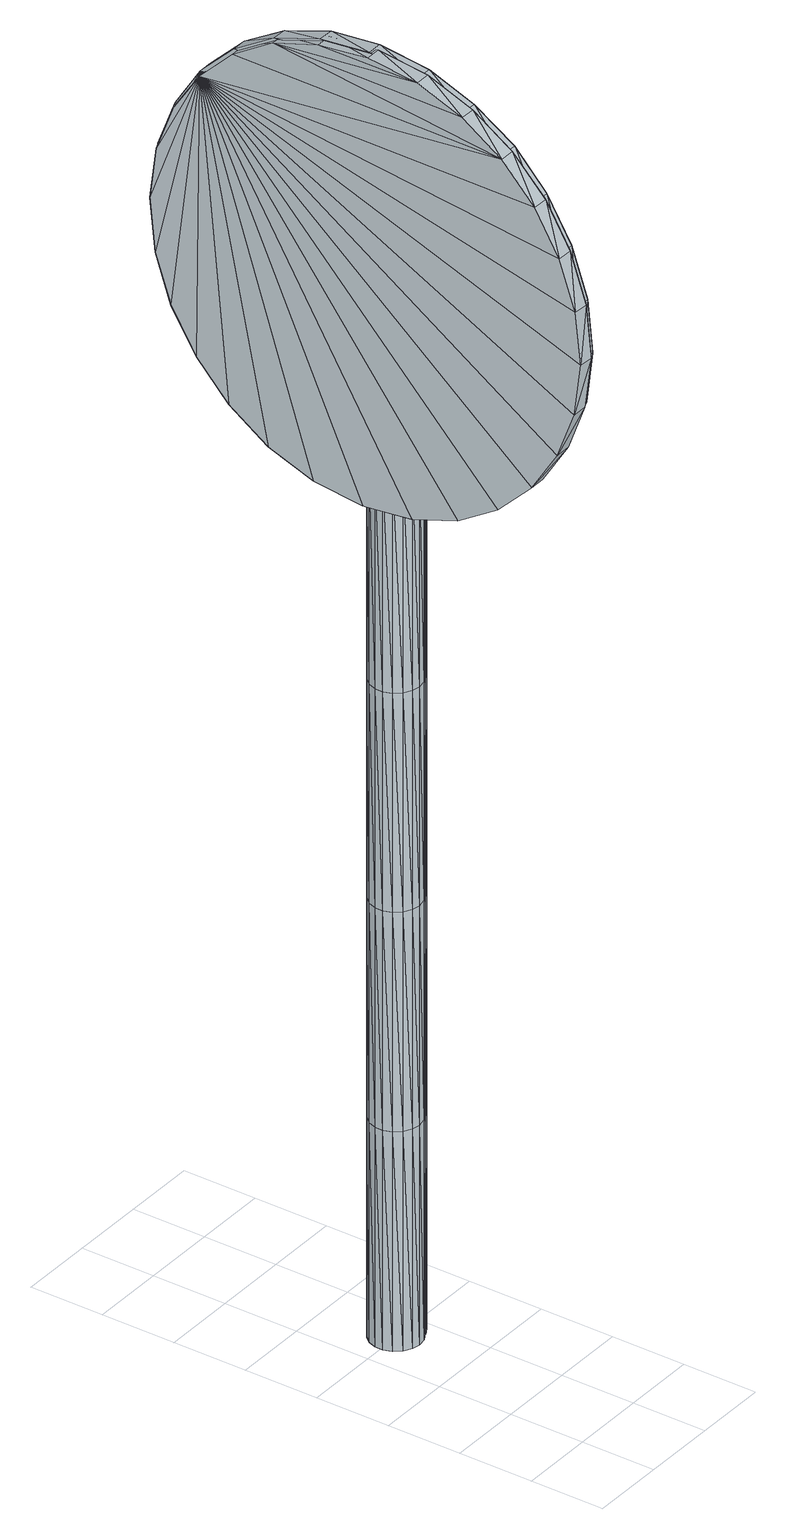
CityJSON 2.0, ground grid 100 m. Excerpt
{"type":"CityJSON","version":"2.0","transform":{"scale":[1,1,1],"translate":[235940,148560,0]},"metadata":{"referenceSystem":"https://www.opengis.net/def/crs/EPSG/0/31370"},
"CityObjects":{
"object1":{"type":"GenericCityObject","attributes":{"cluster":17,"mean_distance_to_centroid":0.0613,"new_centroid_x":235889.95,"new_centroid_y":148941.69,"mean_distance_to_camera":3.17,"H1":0,"H2":0,"Z_final":108.68,"cluster2":-1,"proj_x":235895,"proj_y":148942.96,"id_line":63123,"bearing_l":345.9,"distance":5.21,"orientation":"left","G_obj":165.9},"geometry":[{"type":"MultiSurface","lod":"2","boundaries":[[[0,1,2]],[[2,1,3]],[[3,1,4]],[[4,1,5]],[[5,1,6]],[[1,7,6]],[[1,8,7]],[[1,9,8]],[[1,10,9]],[[1,11,10]],[[1,12,11]],[[1,13,12]],[[1,14,13]],[[15,14,1]],[[16,15,1]],[[17,16,1]],[[18,17,1]],[[0,18,1]],[[19,20,0]],[[19,0,2]],[[21,19,2]],[[21,2,3]],[[21,3,22]],[[22,3,4]],[[22,4,23]],[[23,4,5]],[[23,5,24]],[[24,5,6]],[[24,6,25]],[[25,6,7]],[[25,7,26]],[[26,7,8]],[[26,8,27]],[[8,9,27]],[[27,9,28]],[[9,10,28]],[[10,29,28]],[[10,11,29]],[[11,30,29]],[[11,12,30]],[[30,12,31]],[[31,12,13]],[[31,13,32]],[[32,13,14]],[[32,14,33]],[[33,14,15]],[[33,15,34]],[[34,15,16]],[[34,16,35]],[[35,16,17]],[[36,35,17]],[[18,36,17]],[[20,36,18]],[[20,18,0]],[[37,38,20]],[[37,20,19]],[[39,37,19]],[[21,39,19]],[[39,21,40]],[[40,21,22]],[[40,22,41]],[[41,22,23]],[[41,23,42]],[[42,23,24]],[[42,24,43]],[[43,24,25]],[[43,25,44]],[[44,25,26]],[[26,45,44]],[[26,27,45]],[[27,46,45]],[[27,28,46]],[[28,47,46]],[[28,29,47]],[[47,29,48]],[[29,30,48]],[[48,30,49]],[[49,30,31]],[[49,31,50]],[[50,31,32]],[[50,32,51]],[[51,32,33]],[[51,33,52]],[[52,33,34]],[[52,34,53]],[[53,34,35]],[[54,53,35]],[[54,35,36]],[[38,54,36]],[[38,36,20]],[[55,56,38]],[[55,38,37]],[[57,55,37]],[[57,37,39]],[[57,39,58]],[[58,39,40]],[[58,40,59]],[[59,40,41]],[[59,41,60]],[[60,41,42]],[[60,42,61]],[[61,42,43]],[[61,43,62]],[[62,43,44]],[[44,63,62]],[[44,45,63]],[[45,64,63]],[[45,46,64]],[[46,65,64]],[[46,47,65]],[[47,66,65]],[[47,48,66]],[[66,48,67]],[[67,48,49]],[[67,49,68]],[[68,49,50]],[[68,50,69]],[[69,50,51]],[[69,51,70]],[[70,51,52]],[[70,52,71]],[[71,52,53]],[[72,71,53]],[[72,53,54]],[[56,72,54]],[[56,54,38]],[[73,74,56]],[[73,56,55]],[[75,73,55]],[[75,55,57]],[[75,57,76]],[[76,57,58]],[[76,58,77]],[[77,58,59]],[[77,59,78]],[[78,59,60]],[[78,60,79]],[[79,60,61]],[[79,61,80]],[[80,61,62]],[[62,81,80]],[[62,63,81]],[[63,82,81]],[[63,64,82]],[[64,83,82]],[[64,65,83]],[[65,84,83]],[[65,66,84]],[[84,66,85]],[[85,66,67]],[[85,67,86]],[[86,67,68]],[[86,68,87]],[[87,68,69]],[[87,69,88]],[[88,69,70]],[[88,70,89]],[[89,70,71]],[[90,89,71]],[[90,71,72]],[[74,90,72]],[[74,72,56]],[[91,92,74]],[[91,74,73]],[[93,91,73]],[[93,73,75]],[[93,75,94]],[[94,75,76]],[[94,76,95]],[[95,76,77]],[[95,77,96]],[[96,77,78]],[[96,78,97]],[[97,78,79]],[[97,79,98]],[[98,79,80]],[[80,99,98]],[[80,81,99]],[[81,100,99]],[[81,82,100]],[[82,101,100]],[[82,83,101]],[[83,102,101]],[[83,84,102]],[[102,84,103]],[[103,84,85]],[[103,85,104]],[[104,85,86]],[[104,86,105]],[[105,86,87]],[[105,87,106]],[[106,87,88]],[[106,88,107]],[[107,88,89]],[[108,107,89]],[[108,89,90]],[[92,108,90]],[[92,90,74]],[[92,91,109]],[[91,93,109]],[[93,94,109]],[[94,95,109]],[[95,96,109]],[[109,96,97]],[[109,97,98]],[[109,98,99]],[[109,99,100]],[[109,100,101]],[[109,101,102]],[[109,102,103]],[[109,103,104]],[[105,109,104]],[[106,109,105]],[[107,109,106]],[[108,109,107]],[[92,109,108]],[[110,111,112]],[[113,112,114]],[[115,112,113]],[[116,112,115]],[[117,112,116]],[[118,112,117]],[[119,112,118]],[[120,112,119]],[[121,112,120]],[[122,112,121]],[[122,123,112]],[[123,110,112]],[[111,124,112]],[[124,125,112]],[[125,126,112]],[[126,127,112]],[[127,128,112]],[[128,129,112]],[[129,130,112]],[[130,131,112]],[[112,131,132]],[[131,133,132]],[[131,134,133]],[[133,134,135]],[[133,135,136]],[[135,137,136]],[[133,136,138]],[[136,139,138]],[[136,137,139]],[[137,140,139]],[[137,135,140]],[[135,141,140]],[[135,134,141]],[[134,142,141]],[[134,131,142]],[[131,143,142]],[[131,130,143]],[[143,130,144]],[[144,130,129]],[[144,129,145]],[[145,129,128]],[[145,128,146]],[[146,127,147]],[[147,127,126]],[[147,126,148]],[[148,126,125]],[[148,125,149]],[[149,125,124]],[[150,149,124]],[[150,124,111]],[[151,150,111]],[[151,111,110]],[[152,151,110]],[[152,110,123]],[[146,128,127]],[[153,123,122]],[[154,153,122]],[[154,122,121]],[[155,154,121]],[[155,121,120]],[[156,155,120]],[[156,120,119]],[[157,156,119]],[[157,119,118]],[[157,118,158]],[[158,118,117]],[[158,117,159]],[[153,152,123]],[[159,117,116]],[[159,116,160]],[[160,116,115]],[[160,115,161]],[[161,115,113]],[[161,113,162]],[[162,113,114]],[[162,114,163]],[[163,114,112]],[[163,112,164]],[[164,112,132]],[[132,165,164]],[[132,133,165]],[[133,138,165]],[[138,139,140]],[[161,162,163]],[[160,161,163]],[[159,160,163]],[[158,159,163]],[[157,158,163]],[[156,157,163]],[[155,156,163]],[[154,155,163]],[[153,154,163]],[[153,163,152]],[[152,163,151]],[[151,163,150]],[[150,163,149]],[[149,163,148]],[[148,163,147]],[[147,163,146]],[[146,163,145]],[[145,163,144]],[[144,163,143]],[[143,163,142]],[[163,164,142]],[[142,164,165]],[[142,165,141]],[[165,140,141]],[[165,138,140]],[[166,167,168]],[[168,167,169]],[[170,168,169]],[[170,169,171]],[[170,171,172]],[[172,171,173]],[[172,173,174]],[[174,173,175]],[[174,175,176]],[[176,175,177]],[[176,177,178]],[[178,177,179]],[[178,179,180]],[[180,179,181]],[[180,181,182]],[[182,181,183]],[[182,183,184]],[[184,183,185]],[[184,185,186]],[[186,185,187]],[[186,187,188]],[[188,187,189]],[[188,189,190]],[[190,189,191]],[[192,190,191]],[[192,191,193]],[[194,192,193]],[[194,193,195]],[[196,194,195]],[[196,195,197]],[[198,196,197]],[[198,197,199]],[[200,198,199]],[[200,199,201]],[[202,200,201]],[[202,201,203]],[[204,202,203]],[[204,203,205]],[[206,204,205]],[[206,205,207]],[[208,206,207]],[[208,207,209]],[[210,208,209]],[[210,209,211]],[[212,210,211]],[[212,211,213]],[[214,212,213]],[[214,213,215]],[[216,214,215]],[[216,215,217]],[[216,217,218]],[[218,217,219]],[[218,219,220]],[[220,219,221]],[[220,221,222]],[[222,221,223]],[[222,223,224]],[[224,223,225]],[[224,225,226]],[[226,225,227]],[[226,227,228]],[[228,227,229]],[[228,229,230]],[[230,229,231]],[[230,231,232]],[[232,231,233]],[[232,233,234]],[[234,233,235]],[[234,235,236]],[[236,235,237]],[[236,237,238]],[[238,237,239]],[[240,238,239]],[[240,239,241]],[[240,241,242]],[[242,241,243]],[[243,244,242]],[[243,245,244]],[[244,245,246]],[[246,245,247]],[[246,247,248]],[[248,247,249]],[[248,249,250]],[[250,249,251]],[[250,251,252]],[[252,251,253]],[[252,253,254]],[[254,253,255]],[[254,255,256]],[[256,255,257]],[[256,257,258]],[[258,257,259]],[[258,259,260]],[[260,259,261]],[[260,261,262]],[[262,261,263]],[[262,263,264]],[[264,263,265]],[[264,265,266]],[[266,265,267]],[[266,267,268]],[[268,267,269]],[[269,270,268]],[[269,271,270]],[[271,272,270]],[[271,273,272]],[[273,274,272]],[[273,275,274]],[[275,276,274]],[[275,277,276]],[[277,278,276]],[[277,279,278]],[[279,280,278]],[[279,281,280]],[[281,282,280]],[[281,283,282]],[[283,284,282]],[[283,285,284]],[[285,286,284]],[[285,287,286]],[[287,288,286]],[[287,289,288]],[[289,290,288]],[[289,291,290]],[[290,291,292]],[[292,291,293]],[[292,293,294]],[[294,293,295]],[[294,295,296]],[[296,295,297]],[[296,297,298]],[[298,297,299]],[[298,299,300]],[[300,299,301]],[[300,301,302]],[[302,301,303]],[[302,303,304]],[[304,303,305]],[[304,305,306]],[[306,305,307]],[[306,307,308]],[[308,307,309]],[[308,309,310]],[[310,309,311]],[[310,311,312]],[[312,311,313]],[[313,166,312]],[[313,167,166]],[[169,167,313]],[[169,313,171]],[[171,313,311]],[[173,171,311]],[[173,311,309]],[[175,173,309]],[[175,309,307]],[[177,175,307]],[[177,307,305]],[[179,177,305]],[[179,305,303]],[[181,179,303]],[[181,303,301]],[[183,181,301]],[[183,301,299]],[[183,299,297]],[[185,183,297]],[[185,297,295]],[[187,185,295]],[[187,295,293]],[[189,187,293]],[[189,293,291]],[[189,291,289]],[[189,289,287]],[[191,189,287]],[[191,287,285]],[[193,191,285]],[[195,193,285]],[[195,285,283]],[[197,195,283]],[[199,197,283]],[[201,199,283]],[[201,283,281]],[[203,201,281]],[[205,203,281]],[[205,281,279]],[[205,279,207]],[[207,279,209]],[[209,279,277]],[[209,277,211]],[[211,277,275]],[[211,275,213]],[[213,275,273]],[[213,273,215]],[[215,273,271]],[[215,271,217]],[[217,271,219]],[[219,271,269]],[[219,269,221]],[[221,269,223]],[[223,269,267]],[[223,267,225]],[[225,267,265]],[[225,265,227]],[[227,265,263]],[[227,263,229]],[[229,263,261]],[[229,261,231]],[[231,261,259]],[[231,259,257]],[[231,257,233]],[[233,257,255]],[[233,255,235]],[[235,255,253]],[[235,253,237]],[[253,251,237]],[[237,251,249]],[[237,249,239]],[[249,247,239]],[[239,247,245]],[[239,245,241]],[[241,245,243]],[[240,242,244]],[[168,312,166]],[[170,312,168]],[[170,310,312]],[[172,310,170]],[[172,308,310]],[[174,308,172]],[[174,306,308]],[[176,306,174]],[[176,304,306]],[[178,304,176]],[[178,302,304]],[[180,302,178]],[[180,300,302]],[[182,300,180]],[[182,298,300]],[[182,296,298]],[[184,296,182]],[[184,294,296]],[[186,294,184]],[[186,292,294]],[[188,292,186]],[[188,290,292]],[[188,288,290]],[[188,286,288]],[[190,286,188]],[[190,284,286]],[[192,284,190]],[[194,284,192]],[[194,282,284]],[[196,282,194]],[[198,282,196]],[[200,282,198]],[[200,280,282]],[[202,280,200]],[[204,280,202]],[[204,278,280]],[[204,206,278]],[[206,208,278]],[[208,276,278]],[[208,210,276]],[[210,274,276]],[[210,212,274]],[[212,272,274]],[[212,214,272]],[[214,270,272]],[[214,216,270]],[[216,218,270]],[[218,268,270]],[[218,220,268]],[[220,222,268]],[[222,266,268]],[[222,224,266]],[[224,264,266]],[[224,226,264]],[[226,262,264]],[[226,228,262]],[[228,260,262]],[[228,230,260]],[[230,258,260]],[[230,256,258]],[[230,232,256]],[[232,254,256]],[[232,234,254]],[[234,252,254]],[[234,236,252]],[[252,236,250]],[[236,248,250]],[[236,238,248]],[[248,238,246]],[[238,244,246]],[[238,240,244]],[[314,315,316]],[[316,315,317]],[[318,316,317]],[[318,317,319]],[[318,319,320]],[[320,319,321]],[[320,321,322]],[[322,321,323]],[[322,323,324]],[[324,323,325]],[[324,325,326]],[[326,325,327]],[[326,327,328]],[[328,327,329]],[[328,329,330]],[[330,329,331]],[[330,331,332]],[[332,331,333]],[[332,333,334]],[[334,333,335]],[[334,335,336]],[[336,335,337]],[[336,337,338]],[[338,337,339]],[[340,338,339]],[[340,339,341]],[[342,340,341]],[[342,341,343]],[[344,342,343]],[[344,343,345]],[[346,344,345]],[[346,345,347]],[[348,346,347]],[[348,347,349]],[[350,348,349]],[[350,349,351]],[[352,350,351]],[[352,351,353]],[[354,352,353]],[[354,353,355]],[[356,354,355]],[[356,355,357]],[[358,356,357]],[[358,357,359]],[[360,358,359]],[[360,359,361]],[[362,360,361]],[[362,361,363]],[[364,362,363]],[[364,363,365]],[[364,365,366]],[[366,365,367]],[[366,367,368]],[[368,367,369]],[[368,369,370]],[[370,369,371]],[[370,371,372]],[[372,371,373]],[[372,373,374]],[[374,373,375]],[[374,375,376]],[[376,375,377]],[[376,377,378]],[[378,377,379]],[[378,379,380]],[[380,379,381]],[[380,381,382]],[[382,381,383]],[[382,383,384]],[[384,383,385]],[[384,385,386]],[[386,385,387]],[[388,386,387]],[[388,387,389]],[[388,389,390]],[[390,389,391]],[[391,392,390]],[[391,393,392]],[[392,393,394]],[[394,393,395]],[[394,395,396]],[[396,395,397]],[[396,397,398]],[[398,397,399]],[[398,399,400]],[[400,399,401]],[[400,401,402]],[[402,401,403]],[[402,403,404]],[[404,403,405]],[[404,405,406]],[[406,405,407]],[[406,407,408]],[[408,407,409]],[[408,409,410]],[[410,409,411]],[[410,411,412]],[[412,411,413]],[[412,413,414]],[[414,413,415]],[[414,415,416]],[[416,415,417]],[[417,418,416]],[[417,419,418]],[[419,420,418]],[[419,421,420]],[[421,422,420]],[[421,423,422]],[[423,424,422]],[[423,425,424]],[[425,426,424]],[[425,427,426]],[[427,428,426]],[[427,429,428]],[[429,430,428]],[[429,431,430]],[[431,432,430]],[[431,433,432]],[[433,434,432]],[[433,435,434]],[[435,436,434]],[[435,437,436]],[[437,438,436]],[[437,439,438]],[[438,439,440]],[[440,439,441]],[[440,441,442]],[[442,441,443]],[[442,443,444]],[[444,443,445]],[[444,445,446]],[[446,445,447]],[[446,447,448]],[[448,447,449]],[[448,449,450]],[[450,449,451]],[[450,451,452]],[[452,451,453]],[[452,453,454]],[[454,453,455]],[[454,455,456]],[[456,455,457]],[[456,457,458]],[[458,457,459]],[[458,459,460]],[[460,459,461]],[[461,314,460]],[[461,315,314]],[[317,315,461]],[[317,461,319]],[[319,461,459]],[[321,319,459]],[[321,459,457]],[[323,321,457]],[[323,457,455]],[[325,323,455]],[[325,455,453]],[[327,325,453]],[[327,453,451]],[[329,327,451]],[[329,451,449]],[[331,329,449]],[[331,449,447]],[[331,447,445]],[[333,331,445]],[[333,445,443]],[[335,333,443]],[[335,443,441]],[[337,335,441]],[[337,441,439]],[[337,439,437]],[[337,437,435]],[[339,337,435]],[[339,435,433]],[[341,339,433]],[[343,341,433]],[[343,433,431]],[[345,343,431]],[[347,345,431]],[[349,347,431]],[[349,431,429]],[[351,349,429]],[[353,351,429]],[[353,429,427]],[[353,427,355]],[[355,427,357]],[[357,427,425]],[[357,425,359]],[[359,425,423]],[[359,423,361]],[[361,423,421]],[[361,421,363]],[[363,421,419]],[[363,419,365]],[[365,419,367]],[[367,419,417]],[[367,417,369]],[[369,417,371]],[[371,417,415]],[[371,415,373]],[[373,415,413]],[[373,413,375]],[[375,413,411]],[[375,411,377]],[[377,411,409]],[[377,409,379]],[[379,409,407]],[[379,407,405]],[[379,405,381]],[[381,405,403]],[[381,403,383]],[[383,403,401]],[[383,401,385]],[[401,399,385]],[[385,399,397]],[[385,397,387]],[[397,395,387]],[[387,395,393]],[[387,393,389]],[[389,393,391]],[[388,390,392]],[[316,460,314]],[[318,460,316]],[[318,458,460]],[[320,458,318]],[[320,456,458]],[[322,456,320]],[[322,454,456]],[[324,454,322]],[[324,452,454]],[[326,452,324]],[[326,450,452]],[[328,450,326]],[[328,448,450]],[[330,448,328]],[[330,446,448]],[[330,444,446]],[[332,444,330]],[[332,442,444]],[[334,442,332]],[[334,440,442]],[[336,440,334]],[[336,438,440]],[[336,436,438]],[[336,434,436]],[[338,434,336]],[[338,432,434]],[[340,432,338]],[[342,432,340]],[[342,430,432]],[[344,430,342]],[[346,430,344]],[[348,430,346]],[[348,428,430]],[[350,428,348]],[[352,428,350]],[[352,426,428]],[[352,354,426]],[[354,356,426]],[[356,424,426]],[[356,358,424]],[[358,422,424]],[[358,360,422]],[[360,420,422]],[[360,362,420]],[[362,418,420]],[[362,364,418]],[[364,366,418]],[[366,416,418]],[[366,368,416]],[[368,370,416]],[[370,414,416]],[[370,372,414]],[[372,412,414]],[[372,374,412]],[[374,410,412]],[[374,376,410]],[[376,408,410]],[[376,378,408]],[[378,406,408]],[[378,404,406]],[[378,380,404]],[[380,402,404]],[[380,382,402]],[[382,400,402]],[[382,384,400]],[[400,384,398]],[[384,396,398]],[[384,386,396]],[[396,386,394]],[[386,392,394]],[[386,388,392]]]}]},
"object2":{"type":"GenericCityObject","attributes":{"cluster":18,"mean_distance_to_centroid":0.21,"new_centroid_x":235900.21,"new_centroid_y":148946.99,"mean_distance_to_camera":7.92,"H1":0,"H2":0,"Z_final":106.6,"cluster2":-1,"proj_x":235899.44,"proj_y":148949.9,"id_line":63133,"bearing_l":255.32,"distance":3.01,"orientation":"left","G_obj":75.32},"geometry":[{"type":"MultiSurface","lod":"2","boundaries":[[[462,463,464]],[[464,463,465]],[[465,463,466]],[[466,463,467]],[[467,463,468]],[[463,469,468]],[[463,470,469]],[[463,471,470]],[[463,472,471]],[[463,473,472]],[[463,474,473]],[[463,475,474]],[[463,476,475]],[[477,476,463]],[[478,477,463]],[[18,478,463]],[[479,18,463]],[[462,479,463]],[[480,481,462]],[[480,462,464]],[[482,480,464]],[[482,464,465]],[[482,465,483]],[[483,465,466]],[[483,466,484]],[[484,466,467]],[[484,467,485]],[[485,467,468]],[[485,468,486]],[[486,468,469]],[[486,469,487]],[[487,469,470]],[[487,470,488]],[[470,471,488]],[[488,471,489]],[[471,472,489]],[[472,490,489]],[[472,473,490]],[[473,491,490]],[[473,474,491]],[[491,474,492]],[[492,474,475]],[[492,475,493]],[[493,475,476]],[[493,476,494]],[[494,476,477]],[[494,477,495]],[[495,477,478]],[[495,478,36]],[[36,478,18]],[[496,36,18]],[[479,496,18]],[[481,496,479]],[[481,479,462]],[[497,498,481]],[[497,481,480]],[[499,497,480]],[[482,499,480]],[[499,482,500]],[[500,482,483]],[[500,483,501]],[[501,483,484]],[[501,484,502]],[[502,484,485]],[[502,485,503]],[[503,485,486]],[[503,486,504]],[[504,486,487]],[[487,505,504]],[[487,488,505]],[[488,506,505]],[[488,489,506]],[[489,507,506]],[[489,490,507]],[[507,490,508]],[[490,491,508]],[[508,491,509]],[[509,491,492]],[[509,492,510]],[[510,492,493]],[[510,493,511]],[[511,493,494]],[[511,494,512]],[[512,494,495]],[[512,495,54]],[[54,495,36]],[[513,54,36]],[[513,36,496]],[[498,513,496]],[[498,496,481]],[[514,515,498]],[[514,498,497]],[[516,514,497]],[[516,497,499]],[[516,499,517]],[[517,499,500]],[[517,500,518]],[[518,500,501]],[[518,501,519]],[[519,501,502]],[[519,502,520]],[[520,502,503]],[[520,503,521]],[[521,503,504]],[[504,522,521]],[[504,505,522]],[[505,523,522]],[[505,506,523]],[[506,524,523]],[[506,507,524]],[[507,525,524]],[[507,508,525]],[[525,508,526]],[[526,508,509]],[[526,509,527]],[[527,509,510]],[[527,510,528]],[[528,510,511]],[[528,511,529]],[[529,511,512]],[[529,512,72]],[[72,512,54]],[[530,72,54]],[[530,54,513]],[[515,530,513]],[[515,513,498]],[[531,532,515]],[[531,515,514]],[[533,531,514]],[[533,514,516]],[[533,516,534]],[[534,516,517]],[[534,517,535]],[[535,517,518]],[[535,518,536]],[[536,518,519]],[[536,519,537]],[[537,519,520]],[[537,520,538]],[[538,520,521]],[[521,539,538]],[[521,522,539]],[[522,540,539]],[[522,523,540]],[[523,541,540]],[[523,524,541]],[[524,542,541]],[[524,525,542]],[[542,525,543]],[[543,525,526]],[[543,526,544]],[[544,526,527]],[[544,527,545]],[[545,527,528]],[[545,528,546]],[[546,528,529]],[[546,529,90]],[[90,529,72]],[[547,90,72]],[[547,72,530]],[[532,547,530]],[[532,530,515]],[[548,549,532]],[[548,532,531]],[[550,548,531]],[[550,531,533]],[[550,533,551]],[[551,533,534]],[[551,534,552]],[[552,534,535]],[[552,535,553]],[[553,535,536]],[[553,536,554]],[[554,536,537]],[[554,537,555]],[[555,537,538]],[[538,556,555]],[[538,539,556]],[[539,557,556]],[[539,540,557]],[[540,558,557]],[[540,541,558]],[[541,559,558]],[[541,542,559]],[[559,542,560]],[[560,542,543]],[[560,543,561]],[[561,543,544]],[[561,544,562]],[[562,544,545]],[[562,545,563]],[[563,545,546]],[[563,546,108]],[[108,546,90]],[[564,108,90]],[[564,90,547]],[[549,564,547]],[[549,547,532]],[[549,548,565]],[[548,550,565]],[[550,551,565]],[[551,552,565]],[[552,553,565]],[[565,553,554]],[[565,554,555]],[[565,555,556]],[[565,556,557]],[[565,557,558]],[[565,558,559]],[[565,559,560]],[[565,560,561]],[[562,565,561]],[[563,565,562]],[[108,565,563]],[[564,565,108]],[[549,565,564]],[[566,567,568]],[[569,568,570]],[[571,568,569]],[[572,568,571]],[[573,568,572]],[[574,568,573]],[[575,568,574]],[[576,568,575]],[[577,568,576]],[[578,568,577]],[[578,579,568]],[[579,566,568]],[[567,580,568]],[[580,581,568]],[[581,582,568]],[[582,583,568]],[[583,584,568]],[[584,585,568]],[[585,586,568]],[[586,587,568]],[[568,587,588]],[[587,589,588]],[[587,590,589]],[[589,590,591]],[[589,591,592]],[[591,593,592]],[[589,592,594]],[[592,595,594]],[[592,593,595]],[[593,596,595]],[[593,591,596]],[[591,597,596]],[[591,590,597]],[[590,598,597]],[[590,587,598]],[[587,599,598]],[[587,586,599]],[[599,586,600]],[[600,586,585]],[[600,585,601]],[[601,585,584]],[[601,584,602]],[[602,583,603]],[[603,583,582]],[[603,582,604]],[[604,582,581]],[[604,581,605]],[[605,581,580]],[[606,605,580]],[[606,580,567]],[[607,606,567]],[[607,567,566]],[[608,607,566]],[[608,566,579]],[[602,584,583]],[[609,579,578]],[[610,609,578]],[[610,578,577]],[[611,610,577]],[[611,577,576]],[[612,611,576]],[[612,576,575]],[[613,612,575]],[[613,575,574]],[[613,574,614]],[[614,574,573]],[[614,573,615]],[[609,608,579]],[[615,573,572]],[[615,572,616]],[[616,572,571]],[[616,571,617]],[[617,571,569]],[[617,569,618]],[[618,569,570]],[[618,570,619]],[[619,570,568]],[[619,568,620]],[[620,568,588]],[[588,621,620]],[[588,589,621]],[[589,594,621]],[[594,595,596]],[[617,618,619]],[[616,617,619]],[[615,616,619]],[[614,615,619]],[[613,614,619]],[[612,613,619]],[[611,612,619]],[[610,611,619]],[[609,610,619]],[[609,619,608]],[[608,619,607]],[[607,619,606]],[[606,619,605]],[[605,619,604]],[[604,619,603]],[[603,619,602]],[[602,619,601]],[[601,619,600]],[[600,619,599]],[[599,619,598]],[[619,620,598]],[[598,620,621]],[[598,621,597]],[[621,596,597]],[[621,594,596]],[[622,623,624]],[[624,623,625]],[[626,624,625]],[[626,625,627]],[[626,627,628]],[[628,627,629]],[[628,629,630]],[[630,629,631]],[[630,631,632]],[[632,631,633]],[[632,633,634]],[[634,633,635]],[[634,635,636]],[[636,635,637]],[[636,637,638]],[[638,637,639]],[[638,639,640]],[[640,639,641]],[[640,641,642]],[[642,641,643]],[[642,643,644]],[[644,643,645]],[[644,645,646]],[[646,645,647]],[[648,646,647]],[[648,647,649]],[[650,648,649]],[[650,649,651]],[[652,650,651]],[[652,651,653]],[[654,652,653]],[[654,653,655]],[[656,654,655]],[[656,655,657]],[[658,656,657]],[[658,657,659]],[[660,658,659]],[[660,659,661]],[[662,660,661]],[[662,661,663]],[[664,662,663]],[[664,663,665]],[[666,664,665]],[[666,665,667]],[[668,666,667]],[[668,667,669]],[[670,668,669]],[[670,669,671]],[[672,670,671]],[[672,671,673]],[[672,673,674]],[[674,673,675]],[[674,675,676]],[[676,675,677]],[[676,677,678]],[[678,677,679]],[[678,679,680]],[[680,679,681]],[[680,681,220]],[[220,681,221]],[[220,221,682]],[[682,221,683]],[[682,683,684]],[[684,683,685]],[[684,685,686]],[[686,685,687]],[[686,687,688]],[[688,687,689]],[[688,689,690]],[[690,689,691]],[[690,691,692]],[[692,691,693]],[[694,692,693]],[[694,693,695]],[[694,695,696]],[[696,695,697]],[[697,698,696]],[[697,699,698]],[[698,699,700]],[[700,699,701]],[[700,701,702]],[[702,701,703]],[[702,703,704]],[[704,703,705]],[[704,705,706]],[[706,705,707]],[[706,707,708]],[[708,707,709]],[[708,709,710]],[[710,709,711]],[[710,711,712]],[[712,711,713]],[[712,713,714]],[[714,713,715]],[[714,715,716]],[[716,715,717]],[[716,717,718]],[[718,717,719]],[[718,719,720]],[[720,719,721]],[[720,721,722]],[[722,721,723]],[[723,724,722]],[[723,725,724]],[[725,726,724]],[[725,727,726]],[[727,728,726]],[[727,729,728]],[[729,730,728]],[[729,731,730]],[[731,732,730]],[[731,733,732]],[[733,734,732]],[[733,735,734]],[[735,736,734]],[[735,737,736]],[[737,738,736]],[[737,739,738]],[[739,740,738]],[[739,741,740]],[[741,742,740]],[[741,743,742]],[[743,744,742]],[[743,745,744]],[[744,745,746]],[[746,745,747]],[[746,747,748]],[[748,747,749]],[[748,749,750]],[[750,749,751]],[[750,751,752]],[[752,751,753]],[[752,753,754]],[[754,753,755]],[[754,755,756]],[[756,755,757]],[[756,757,758]],[[758,757,759]],[[758,759,760]],[[760,759,761]],[[760,761,762]],[[762,761,763]],[[762,763,764]],[[764,763,765]],[[764,765,766]],[[766,765,767]],[[767,622,766]],[[767,623,622]],[[625,623,767]],[[625,767,627]],[[627,767,765]],[[629,627,765]],[[629,765,763]],[[631,629,763]],[[631,763,761]],[[633,631,761]],[[633,761,759]],[[635,633,759]],[[635,759,757]],[[637,635,757]],[[637,757,755]],[[639,637,755]],[[639,755,753]],[[639,753,751]],[[641,639,751]],[[641,751,749]],[[643,641,749]],[[643,749,747]],[[645,643,747]],[[645,747,745]],[[645,745,743]],[[645,743,741]],[[647,645,741]],[[647,741,739]],[[649,647,739]],[[651,649,739]],[[651,739,737]],[[653,651,737]],[[655,653,737]],[[657,655,737]],[[657,737,735]],[[659,657,735]],[[661,659,735]],[[661,735,733]],[[661,733,663]],[[663,733,665]],[[665,733,731]],[[665,731,667]],[[667,731,729]],[[667,729,669]],[[669,729,727]],[[669,727,671]],[[671,727,725]],[[671,725,673]],[[673,725,675]],[[675,725,723]],[[675,723,677]],[[677,723,679]],[[679,723,721]],[[679,721,681]],[[681,721,719]],[[681,719,221]],[[221,719,717]],[[221,717,683]],[[683,717,715]],[[683,715,685]],[[685,715,713]],[[685,713,711]],[[685,711,687]],[[687,711,709]],[[687,709,689]],[[689,709,707]],[[689,707,691]],[[707,705,691]],[[691,705,703]],[[691,703,693]],[[703,701,693]],[[693,701,699]],[[693,699,695]],[[695,699,697]],[[694,696,698]],[[624,766,622]],[[626,766,624]],[[626,764,766]],[[628,764,626]],[[628,762,764]],[[630,762,628]],[[630,760,762]],[[632,760,630]],[[632,758,760]],[[634,758,632]],[[634,756,758]],[[636,756,634]],[[636,754,756]],[[638,754,636]],[[638,752,754]],[[638,750,752]],[[640,750,638]],[[640,748,750]],[[642,748,640]],[[642,746,748]],[[644,746,642]],[[644,744,746]],[[644,742,744]],[[644,740,742]],[[646,740,644]],[[646,738,740]],[[648,738,646]],[[650,738,648]],[[650,736,738]],[[652,736,650]],[[654,736,652]],[[656,736,654]],[[656,734,736]],[[658,734,656]],[[660,734,658]],[[660,732,734]],[[660,662,732]],[[662,664,732]],[[664,730,732]],[[664,666,730]],[[666,728,730]],[[666,668,728]],[[668,726,728]],[[668,670,726]],[[670,724,726]],[[670,672,724]],[[672,674,724]],[[674,722,724]],[[674,676,722]],[[676,678,722]],[[678,720,722]],[[678,680,720]],[[680,718,720]],[[680,220,718]],[[220,716,718]],[[220,682,716]],[[682,714,716]],[[682,684,714]],[[684,712,714]],[[684,710,712]],[[684,686,710]],[[686,708,710]],[[686,688,708]],[[688,706,708]],[[688,690,706]],[[706,690,704]],[[690,702,704]],[[690,692,702]],[[702,692,700]],[[692,698,700]],[[692,694,698]],[[768,769,770]],[[770,769,771]],[[772,770,771]],[[772,771,773]],[[772,773,774]],[[774,773,775]],[[774,775,776]],[[776,775,777]],[[776,777,778]],[[778,777,779]],[[778,779,780]],[[780,779,781]],[[780,781,782]],[[782,781,783]],[[782,783,784]],[[784,783,785]],[[784,785,786]],[[786,785,787]],[[786,787,788]],[[788,787,789]],[[788,789,790]],[[790,789,791]],[[790,791,792]],[[792,791,793]],[[794,792,793]],[[794,793,795]],[[796,794,795]],[[796,795,797]],[[798,796,797]],[[798,797,799]],[[800,798,799]],[[800,799,801]],[[802,800,801]],[[802,801,803]],[[804,802,803]],[[804,803,805]],[[806,804,805]],[[806,805,807]],[[808,806,807]],[[808,807,809]],[[810,808,809]],[[810,809,811]],[[812,810,811]],[[812,811,813]],[[814,812,813]],[[814,813,815]],[[816,814,815]],[[816,815,817]],[[818,816,817]],[[818,817,819]],[[818,819,820]],[[820,819,821]],[[820,821,822]],[[822,821,823]],[[822,823,824]],[[824,823,825]],[[824,825,368]],[[368,825,369]],[[368,369,826]],[[826,369,827]],[[826,827,828]],[[828,827,829]],[[828,829,830]],[[830,829,831]],[[830,831,832]],[[832,831,833]],[[832,833,834]],[[834,833,835]],[[834,835,836]],[[836,835,837]],[[838,836,837]],[[838,837,839]],[[838,839,840]],[[840,839,841]],[[841,842,840]],[[841,843,842]],[[842,843,844]],[[844,843,845]],[[844,845,846]],[[846,845,847]],[[846,847,848]],[[848,847,849]],[[848,849,850]],[[850,849,851]],[[850,851,852]],[[852,851,853]],[[852,853,854]],[[854,853,855]],[[854,855,856]],[[856,855,857]],[[856,857,858]],[[858,857,859]],[[858,859,860]],[[860,859,861]],[[860,861,862]],[[862,861,863]],[[862,863,864]],[[864,863,865]],[[864,865,866]],[[866,865,867]],[[867,868,866]],[[867,869,868]],[[869,870,868]],[[869,871,870]],[[871,872,870]],[[871,873,872]],[[873,874,872]],[[873,875,874]],[[875,876,874]],[[875,877,876]],[[877,878,876]],[[877,879,878]],[[879,880,878]],[[879,881,880]],[[881,882,880]],[[881,883,882]],[[883,884,882]],[[883,885,884]],[[885,886,884]],[[885,887,886]],[[887,888,886]],[[887,889,888]],[[888,889,890]],[[890,889,891]],[[890,891,892]],[[892,891,893]],[[892,893,894]],[[894,893,895]],[[894,895,896]],[[896,895,897]],[[896,897,898]],[[898,897,899]],[[898,899,900]],[[900,899,901]],[[900,901,902]],[[902,901,903]],[[902,903,904]],[[904,903,905]],[[904,905,906]],[[906,905,907]],[[906,907,908]],[[908,907,909]],[[908,909,910]],[[910,909,911]],[[911,768,910]],[[911,769,768]],[[771,769,911]],[[771,911,773]],[[773,911,909]],[[775,773,909]],[[775,909,907]],[[777,775,907]],[[777,907,905]],[[779,777,905]],[[779,905,903]],[[781,779,903]],[[781,903,901]],[[783,781,901]],[[783,901,899]],[[785,783,899]],[[785,899,897]],[[785,897,895]],[[787,785,895]],[[787,895,893]],[[789,787,893]],[[789,893,891]],[[791,789,891]],[[791,891,889]],[[791,889,887]],[[791,887,885]],[[793,791,885]],[[793,885,883]],[[795,793,883]],[[797,795,883]],[[797,883,881]],[[799,797,881]],[[801,799,881]],[[803,801,881]],[[803,881,879]],[[805,803,879]],[[807,805,879]],[[807,879,877]],[[807,877,809]],[[809,877,811]],[[811,877,875]],[[811,875,813]],[[813,875,873]],[[813,873,815]],[[815,873,871]],[[815,871,817]],[[817,871,869]],[[817,869,819]],[[819,869,821]],[[821,869,867]],[[821,867,823]],[[823,867,865]],[[823,865,825]],[[825,865,863]],[[825,863,369]],[[369,863,861]],[[369,861,827]],[[827,861,859]],[[827,859,829]],[[829,859,857]],[[829,857,855]],[[829,855,831]],[[831,855,853]],[[831,853,833]],[[833,853,851]],[[833,851,835]],[[851,849,835]],[[835,849,847]],[[835,847,837]],[[847,845,837]],[[837,845,843]],[[837,843,839]],[[839,843,841]],[[838,840,842]],[[770,910,768]],[[772,910,770]],[[772,908,910]],[[774,908,772]],[[774,906,908]],[[776,906,774]],[[776,904,906]],[[778,904,776]],[[778,902,904]],[[780,902,778]],[[780,900,902]],[[782,900,780]],[[782,898,900]],[[784,898,782]],[[784,896,898]],[[784,894,896]],[[786,894,784]],[[786,892,894]],[[788,892,786]],[[788,890,892]],[[790,890,788]],[[790,888,890]],[[790,886,888]],[[790,884,886]],[[792,884,790]],[[792,882,884]],[[794,882,792]],[[796,882,794]],[[796,880,882]],[[798,880,796]],[[800,880,798]],[[802,880,800]],[[802,878,880]],[[804,878,802]],[[806,878,804]],[[806,876,878]],[[806,808,876]],[[808,810,876]],[[810,874,876]],[[810,812,874]],[[812,872,874]],[[812,814,872]],[[814,870,872]],[[814,816,870]],[[816,868,870]],[[816,818,868]],[[818,820,868]],[[820,866,868]],[[820,822,866]],[[822,864,866]],[[822,824,864]],[[824,862,864]],[[824,368,862]],[[368,860,862]],[[368,826,860]],[[826,858,860]],[[826,828,858]],[[828,856,858]],[[828,854,856]],[[828,830,854]],[[830,852,854]],[[830,832,852]],[[832,850,852]],[[832,834,850]],[[850,834,848]],[[834,846,848]],[[834,836,846]],[[846,836,844]],[[836,842,844]],[[836,838,842]]]}]}
},
"vertices":[
[59,336,2],[59,303,2],[71,334,2],[81,328,2],[88,319,2],[92,308,2],[92,297,2],[88,286,2],[81,277,2],[71,271,2],[59,269,2],[48,271,2],[38,277,2],[30,286,2],[26,297,2],[26,308,2],[30,319,2],[38,328,2],[48,334,2],[71,334,300],[59,336,300],[81,328,300],[88,319,300],[92,308,300],[92,297,300],[88,286,300],[81,277,300],[71,271,300],[59,269,300],[48,271,300],[38,277,300],[30,286,300],[26,297,300],[26,308,300],[30,319,300],[38,328,300],[48,334,300],[71,334,598],[59,336,598],[81,328,598],[88,319,598],[92,308,598],[92,297,598],[88,286,598],[81,277,598],[71,271,598],[59,269,598],[48,271,598],[38,277,598],[30,286,598],[26,297,598],[26,308,598],[30,319,598],[38,328,598],[48,334,598],[71,334,895],[59,336,895],[81,328,895],[88,319,895],[92,308,895],[92,297,895],[88,286,895],[81,277,895],[71,271,895],[59,269,895],[48,271,895],[38,277,895],[30,286,895],[26,297,895],[26,308,895],[30,319,895],[38,328,895],[48,334,895],[71,334,1193],[59,336,1193],[81,328,1193],[88,319,1193],[92,308,1193],[92,297,1193],[88,286,1193],[81,277,1193],[71,271,1193],[59,269,1193],[48,271,1193],[38,277,1193],[30,286,1193],[26,297,1193],[26,308,1193],[30,319,1193],[38,328,1193],[48,334,1193],[71,334,1491],[59,336,1491],[81,328,1491],[88,319,1491],[92,308,1491],[92,297,1491],[88,286,1491],[81,277,1491],[71,271,1491],[59,269,1491],[48,271,1491],[38,277,1491],[30,286,1491],[26,297,1491],[26,308,1491],[30,319,1491],[38,328,1491],[48,334,1491],[59,303,1491],[24,176,1185],[24,120,1221],[33,544,1645],[31,603,1525],[32,580,1589],[30,611,1456],[29,603,1387],[28,580,1324],[26,544,1268],[25,498,1221],[25,442,1185],[24,378,1162],[24,309,1154],[23,240,1162],[25,73,1268],[26,38,1324],[27,15,1387],[28,7,1456],[29,15,1525],[30,38,1589],[31,73,1645],[32,120,1692],[34,498,1692],[34,442,1727],[33,176,1727],[34,240,1750],[34,378,1750],[34,309,1758],[13,378,1750],[13,309,1758],[13,240,1750],[12,176,1728],[11,120,1692],[10,73,1645],[9,38,1589],[8,15,1526],[7,7,1457],[6,15,1387],[5,38,1324],[4,73,1268],[3,120,1221],[3,176,1185],[3,240,1163],[3,309,1155],[3,378,1163],[4,442,1185],[5,498,1221],[6,544,1268],[7,580,1324],[8,603,1387],[9,611,1457],[10,603,1526],[11,580,1589],[12,544,1645],[13,498,1692],[13,442,1728],[16,413,1304],[16,413,1265],[50,412,1304],[50,412,1265],[49,393,1304],[49,393,1265],[71,385,1304],[71,385,1265],[75,384,1304],[75,384,1265],[78,382,1304],[78,382,1265],[82,380,1304],[82,380,1265],[85,378,1304],[85,378,1265],[88,377,1304],[88,377,1265],[92,374,1304],[92,374,1265],[95,372,1304],[95,372,1265],[105,365,1304],[105,365,1265],[107,362,1304],[107,362,1265],[110,360,1304],[110,360,1265],[112,357,1304],[112,357,1265],[113,354,1304],[113,354,1265],[114,350,1304],[114,350,1265],[115,347,1304],[115,347,1265],[115,343,1304],[115,343,1265],[115,308,1304],[115,308,1265],[112,289,1304],[112,289,1265],[111,284,1304],[111,284,1265],[110,280,1304],[110,280,1265],[107,275,1304],[107,275,1265],[105,271,1304],[105,271,1265],[101,267,1304],[101,267,1265],[98,264,1304],[98,264,1265],[94,261,1304],[94,261,1265],[93,261,1304],[93,261,1265],[89,258,1304],[89,258,1265],[84,256,1304],[84,256,1265],[79,254,1304],[79,254,1265],[74,253,1304],[74,253,1265],[69,252,1304],[69,252,1265],[63,251,1304],[63,251,1265],[58,251,1304],[58,251,1265],[46,251,1304],[46,251,1265],[44,226,1304],[44,226,1265],[15,224,1304],[15,224,1265],[16,255,1304],[16,255,1265],[36,270,1304],[36,270,1265],[52,269,1304],[52,269,1265],[56,268,1304],[56,268,1265],[59,269,1304],[59,269,1265],[63,269,1304],[63,269,1265],[66,269,1304],[66,269,1265],[69,270,1304],[69,270,1265],[73,270,1304],[73,270,1265],[76,271,1304],[76,271,1265],[79,273,1304],[79,273,1265],[81,274,1304],[81,274,1265],[84,276,1304],[84,276,1265],[86,278,1304],[86,278,1265],[87,281,1304],[87,281,1265],[88,284,1304],[88,284,1265],[89,287,1304],[89,287,1265],[91,306,1304],[91,306,1265],[91,343,1304],[91,343,1265],[90,345,1304],[90,345,1265],[90,348,1304],[90,348,1265],[89,350,1304],[89,350,1265],[88,352,1304],[88,352,1265],[86,353,1304],[86,353,1265],[85,355,1304],[85,355,1265],[83,356,1304],[83,356,1265],[80,357,1304],[80,357,1265],[78,358,1304],[78,358,1265],[76,359,1304],[76,359,1265],[74,360,1304],[74,360,1265],[71,361,1304],[71,361,1265],[69,361,1304],[69,361,1265],[66,362,1304],[66,362,1265],[46,366,1304],[46,366,1265],[22,379,1304],[22,379,1265],[24,413,1473],[24,413,1434],[58,412,1473],[58,412,1434],[57,393,1473],[57,393,1434],[79,385,1473],[79,385,1434],[83,384,1473],[83,384,1434],[86,382,1473],[86,382,1434],[90,380,1473],[90,380,1434],[93,378,1473],[93,378,1434],[96,377,1473],[96,377,1434],[100,374,1473],[100,374,1434],[103,372,1473],[103,372,1434],[113,365,1473],[113,365,1434],[115,362,1473],[115,362,1434],[118,360,1473],[118,360,1434],[120,357,1473],[120,357,1434],[121,354,1473],[121,354,1434],[122,350,1473],[122,350,1434],[123,347,1473],[123,347,1434],[123,343,1473],[123,343,1434],[123,308,1473],[123,308,1434],[120,289,1473],[120,289,1434],[119,284,1473],[119,284,1434],[118,280,1473],[118,280,1434],[115,275,1473],[115,275,1434],[113,271,1473],[113,271,1434],[109,267,1473],[109,267,1434],[106,264,1473],[106,264,1434],[102,261,1473],[102,261,1434],[101,261,1473],[101,261,1434],[97,258,1473],[97,258,1434],[92,256,1473],[92,256,1434],[87,254,1473],[87,254,1434],[82,253,1473],[82,253,1434],[77,252,1473],[77,252,1434],[72,251,1473],[72,251,1434],[66,251,1473],[66,251,1434],[54,251,1473],[54,251,1434],[52,226,1473],[52,226,1434],[23,224,1473],[23,224,1434],[24,255,1473],[24,255,1434],[44,270,1473],[44,270,1434],[61,269,1473],[61,269,1434],[64,268,1473],[64,268,1434],[67,269,1473],[67,269,1434],[71,269,1473],[71,269,1434],[74,269,1473],[74,269,1434],[77,270,1473],[77,270,1434],[81,270,1473],[81,270,1434],[84,271,1473],[84,271,1434],[87,273,1473],[87,273,1434],[90,274,1473],[90,274,1434],[92,276,1473],[92,276,1434],[94,278,1473],[94,278,1434],[95,281,1473],[95,281,1434],[96,284,1473],[96,284,1434],[97,287,1473],[97,287,1434],[99,306,1473],[99,306,1434],[99,343,1473],[99,343,1434],[98,345,1473],[98,345,1434],[98,348,1473],[98,348,1434],[97,350,1473],[97,350,1434],[96,352,1473],[96,352,1434],[94,353,1473],[94,353,1434],[93,355,1473],[93,355,1434],[91,356,1473],[91,356,1434],[88,357,1473],[88,357,1434],[86,358,1473],[86,358,1434],[84,359,1473],[84,359,1434],[82,360,1473],[82,360,1434],[79,361,1473],[79,361,1434],[77,361,1473],[77,361,1434],[74,362,1473],[74,362,1434],[54,366,1473],[54,366,1434],[30,379,1473],[30,379,1434],
[69,341,2],[69,308,2],[81,339,2],[91,334,2],[98,325,2],[102,314,2],[102,302,2],[98,291,2],[91,282,2],[81,276,2],[69,274,2],[58,276,2],[48,282,2],[40,291,2],[36,302,2],[36,314,2],[40,325,2],[58,339,2],[81,339,300],[69,341,300],[91,334,300],[98,325,300],[102,314,300],[102,302,300],[98,291,300],[91,282,300],[81,276,300],[69,274,300],[58,276,300],[48,282,300],[40,291,300],[36,302,300],[36,314,300],[40,325,300],[58,339,300],[81,339,598],[69,341,598],[91,334,598],[98,325,598],[102,314,598],[102,302,598],[98,291,598],[91,282,598],[81,276,598],[69,274,598],[58,276,598],[48,282,598],[40,291,598],[36,302,598],[36,314,598],[40,325,598],[58,339,598],[81,339,895],[69,341,895],[91,334,895],[98,325,895],[102,314,895],[102,302,895],[98,291,895],[91,282,895],[81,276,895],[69,274,895],[58,276,895],[48,282,895],[40,291,895],[36,302,895],[36,314,895],[40,325,895],[58,339,895],[81,339,1193],[69,341,1193],[91,334,1193],[98,325,1193],[102,314,1193],[102,302,1193],[98,291,1193],[91,282,1193],[81,276,1193],[69,274,1193],[58,276,1193],[48,282,1193],[40,291,1193],[36,302,1193],[36,314,1193],[40,325,1193],[58,339,1193],[81,339,1491],[69,341,1491],[91,334,1491],[98,325,1491],[102,314,1491],[102,302,1491],[98,291,1491],[91,282,1491],[81,276,1491],[69,274,1491],[58,276,1491],[48,282,1491],[40,291,1491],[36,302,1491],[36,314,1491],[40,325,1491],[58,339,1491],[69,308,1491],[34,181,1185],[34,125,1221],[43,550,1645],[41,608,1525],[42,585,1589],[40,616,1456],[39,608,1387],[38,585,1324],[37,550,1268],[36,503,1221],[35,447,1185],[34,383,1162],[34,314,1154],[34,245,1162],[35,79,1268],[36,43,1324],[37,20,1387],[38,12,1456],[39,20,1525],[40,43,1589],[42,79,1645],[43,125,1692],[44,503,1692],[44,447,1727],[43,181,1727],[44,245,1750],[45,383,1750],[44,314,1758],[24,383,1750],[23,314,1758],[23,245,1750],[22,182,1728],[22,125,1692],[21,79,1645],[20,43,1589],[18,20,1526],[17,12,1457],[16,20,1387],[15,43,1324],[14,79,1268],[13,126,1221],[13,182,1185],[13,245,1163],[13,314,1155],[13,383,1163],[14,447,1185],[15,503,1221],[16,550,1268],[17,585,1324],[18,608,1387],[19,616,1457],[20,608,1526],[22,585,1589],[22,550,1645],[23,503,1692],[23,447,1728],[26,418,1304],[26,418,1265],[60,417,1304],[60,417,1265],[59,399,1304],[59,399,1265],[81,390,1304],[81,390,1265],[85,389,1304],[85,389,1265],[89,387,1304],[89,387,1265],[92,386,1304],[92,386,1265],[95,384,1304],[95,384,1265],[99,382,1304],[99,382,1265],[102,380,1304],[102,380,1265],[105,377,1304],[105,377,1265],[115,370,1304],[115,370,1265],[118,368,1304],[118,368,1265],[120,365,1304],[120,365,1265],[122,362,1304],[122,362,1265],[124,359,1304],[124,359,1265],[125,356,1304],[125,356,1265],[125,352,1304],[125,352,1265],[125,348,1304],[125,348,1265],[125,313,1304],[125,313,1265],[122,295,1304],[122,295,1265],[121,290,1304],[121,290,1265],[120,285,1304],[120,285,1265],[118,280,1304],[118,280,1265],[115,276,1304],[115,276,1265],[112,272,1304],[112,272,1265],[108,269,1304],[108,269,1265],[104,266,1304],[104,266,1265],[103,266,1304],[103,266,1265],[99,263,1304],[99,263,1265],[89,259,1304],[89,259,1265],[84,258,1304],[84,258,1265],[79,257,1304],[79,257,1265],[74,256,1304],[74,256,1265],[68,256,1304],[68,256,1265],[57,256,1304],[57,256,1265],[55,231,1304],[55,231,1265],[26,229,1304],[26,229,1265],[26,261,1304],[26,261,1265],[46,275,1304],[46,275,1265],[63,274,1304],[63,274,1265],[66,274,1304],[66,274,1265],[69,274,1304],[69,274,1265],[73,274,1304],[73,274,1265],[76,274,1304],[76,274,1265],[80,275,1304],[80,275,1265],[83,276,1304],[83,276,1265],[86,277,1304],[86,277,1265],[89,278,1304],[89,278,1265],[92,279,1304],[92,279,1265],[94,281,1304],[94,281,1265],[96,284,1304],[96,284,1265],[97,286,1304],[97,286,1265],[98,289,1304],[98,289,1265],[99,292,1304],[99,292,1265],[101,311,1304],[101,311,1265],[101,348,1304],[101,348,1265],[101,351,1304],[101,351,1265],[100,353,1304],[100,353,1265],[99,355,1304],[99,355,1265],[98,357,1304],[98,357,1265],[97,359,1304],[97,359,1265],[95,360,1304],[95,360,1265],[93,361,1304],[93,361,1265],[91,363,1304],[91,363,1265],[88,364,1304],[88,364,1265],[86,365,1304],[86,365,1265],[84,365,1304],[84,365,1265],[81,366,1304],[81,366,1265],[79,367,1304],[79,367,1265],[77,367,1304],[77,367,1265],[56,371,1304],[56,371,1265],[32,385,1304],[32,385,1265],[34,418,1473],[34,418,1434],[68,417,1473],[68,417,1434],[67,399,1473],[67,399,1434],[90,390,1473],[90,390,1434],[93,389,1473],[93,389,1434],[97,387,1473],[97,387,1434],[100,386,1473],[100,386,1434],[103,384,1473],[103,384,1434],[107,382,1473],[107,382,1434],[110,380,1473],[110,380,1434],[113,377,1473],[113,377,1434],[123,370,1473],[123,370,1434],[126,368,1473],[126,368,1434],[128,365,1473],[128,365,1434],[130,362,1473],[130,362,1434],[132,359,1473],[132,359,1434],[133,356,1473],[133,356,1434],[133,352,1473],[133,352,1434],[133,348,1473],[133,348,1434],[133,313,1473],[133,313,1434],[130,295,1473],[130,295,1434],[129,290,1473],[129,290,1434],[128,285,1473],[128,285,1434],[126,280,1473],[126,280,1434],[123,276,1473],[123,276,1434],[120,272,1473],[120,272,1434],[116,269,1473],[116,269,1434],[112,266,1473],[112,266,1434],[107,263,1473],[107,263,1434],[97,259,1473],[97,259,1434],[92,258,1473],[92,258,1434],[87,257,1473],[87,257,1434],[82,256,1473],[82,256,1434],[77,256,1473],[77,256,1434],[65,256,1473],[65,256,1434],[63,231,1473],[63,231,1434],[34,229,1473],[34,229,1434],[34,261,1473],[34,261,1434],[55,275,1473],[55,275,1434],[71,274,1473],[71,274,1434],[74,274,1473],[74,274,1434],[78,274,1473],[78,274,1434],[81,274,1473],[81,274,1434],[84,274,1473],[84,274,1434],[88,275,1473],[88,275,1434],[91,276,1473],[91,276,1434],[94,277,1473],[94,277,1434],[97,278,1473],[97,278,1434],[100,279,1473],[100,279,1434],[102,281,1473],[102,281,1434],[104,284,1473],[104,284,1434],[105,286,1473],[105,286,1434],[107,289,1473],[107,289,1434],[107,292,1473],[107,292,1434],[109,311,1473],[109,311,1434],[109,348,1473],[109,348,1434],[109,351,1473],[109,351,1434],[108,353,1473],[108,353,1434],[107,355,1473],[107,355,1434],[106,357,1473],[106,357,1434],[105,359,1473],[105,359,1434],[103,360,1473],[103,360,1434],[101,361,1473],[101,361,1434],[99,363,1473],[99,363,1434],[96,364,1473],[96,364,1434],[94,365,1473],[94,365,1434],[92,365,1473],[92,365,1434],[89,366,1473],[89,366,1434],[87,367,1473],[87,367,1434],[85,367,1473],[85,367,1434],[64,371,1473],[64,371,1434],[40,385,1473],[40,385,1434]
]}
